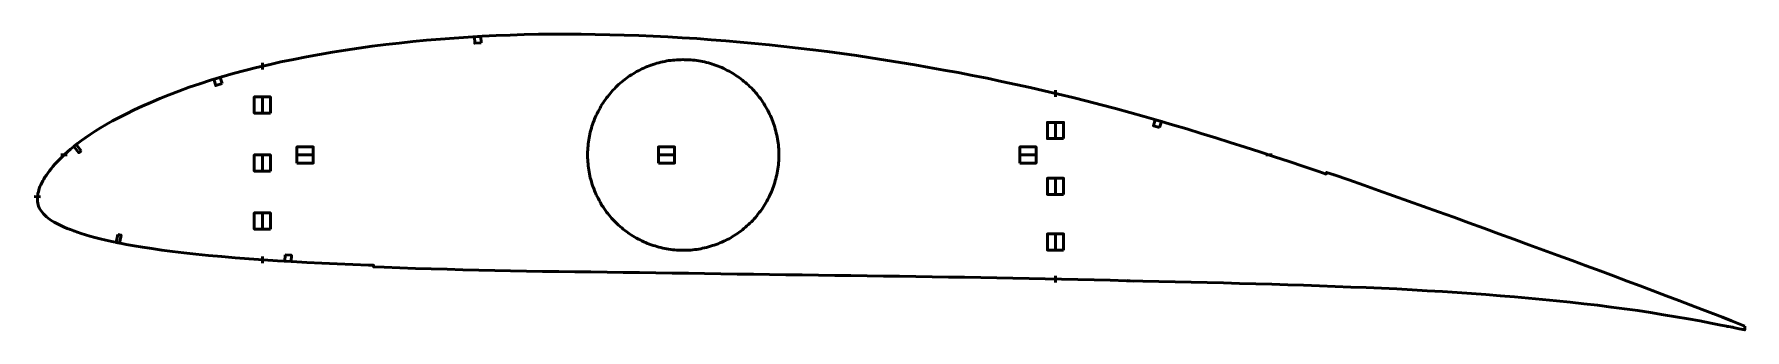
# Model space of a CAD drawing. Header units: metres. Extents: x -4 to 1053, y -8 to 175.
import ezdxf

# ---------------------------------------------------------------- set-up
doc = ezdxf.new("R2010")
doc.units = ezdxf.units.M
doc.layers.add('Layer', color=1, linetype='Continuous', lineweight=50)

msp = doc.modelspace()

# ---------------------------------------------------------------- linework, layer by layer
at = {"layer": 'Layer'}
for p, q in [((397.3, 159), (397.3, 159.5)), ((137.3, 152.9), (137.3, 156.9)), ((627.3, 136), (627.3, 140)), ((137.3, 136.4), (137.3, 125.4)), ((627.3, 120.6), (627.3, 109.6)), ((16.8, 100), (12.8, 100)), ((137.3, 100.5), (137.3, 89.5)), ((169.2, 100), (158.2, 100)), ((338.2, 100), (337.7, 100)), ((392.5, 100), (381.5, 100)), ((456.4, 100), (456.9, 100)), ((615.8, 100), (604.8, 100)), ((757.2, 100), (761.2, 100)), ((627.3, 86.1), (627.3, 75.1)), ((0.3, 74), (-3.7, 74.3)), ((137.3, 64.6), (137.3, 53.6)), ((627.3, 51.7), (627.3, 40.7)), ((137.3, 37.1), (137.3, 33.1)), ((397.3, 41), (397.3, 40.5)), ((627.3, 25.2), (627.3, 21.2)), ((671.5, 22.3), (675.5, 22)), ((978.9, 22.6), (978.7, 22.1)), ((974.3, 5.9), (974.2, 5.4)), ((1016.3, 8.4), (1016.1, 8)), ((1035, 1.3), (1034.8, 0.8)), ((1013.8, -0.2), (1013.7, -0.7)), ((1033.5, -3.8), (1033.4, -4.3)), ((1042.1, -6.2), (1046, -6.5))]:
    msp.add_line(p, q, dxfattribs=at)
for points in [[(1053.1, -5.9), (1050, -4.6), (1044.9, -2.6), (1039.4, -0.4), (1033.4, 1.9), (1026.9, 4.4), (1019.9, 7.1), (1012.4, 9.9), (1004.6, 12.9), (996.6, 16), (988.5, 19), (980.4, 22), (972.1, 25.2), (963.7, 28.3), (955.2, 31.5), (946.6, 34.7), (937.8, 37.9), (928.8, 41.2), (919.7, 44.5), (910.5, 47.9), (901.2, 51.3), (891.9, 54.7), (882.6, 58.1), (873.3, 61.5), (864, 64.8), (854.7, 68.2), (845.4, 71.5), (836.1, 74.8), (826.9, 78), (817.7, 81.3), (808.5, 84.5), (799.4, 87.6), (794.8, 89.2), (794.5, 88.2), (789.9, 89.8), (780.8, 92.8), (771.7, 95.9), (762.6, 98.9), (753.5, 101.9), (744.4, 104.8), (735.3, 107.7), (726.3, 110.6), (717.3, 113.3), (708.5, 116.1), (699.6, 118.7), (690.8, 121.3), (682, 123.8), (673.2, 126.3), (664.4, 128.7), (655.6, 131), (646.8, 133.3), (638, 135.5), (629.2, 137.6), (620.4, 139.7), (611.6, 141.7), (602.7, 143.6), (593.9, 145.5), (585, 147.4), (576.1, 149.2), (567.2, 150.9), (558.3, 152.5), (549.3, 154.1), (540.3, 155.7), (531.3, 157.2), (522.3, 158.7), (513.3, 160.1), (504.3, 161.4), (495.3, 162.7), (486.3, 163.9), (477.4, 165), (468.4, 166.1), (459.4, 167.1), (450.5, 168.1), (441.5, 169), (432.5, 169.8), (423.6, 170.6), (414.6, 171.2), (405.7, 171.9), (396.7, 172.4), (387.7, 173), (378.8, 173.4), (369.8, 173.8), (360.9, 174.1), (352, 174.3), (343, 174.5), (334.2, 174.6), (325.3, 174.7), (316.5, 174.7), (307.8, 174.6), (299.1, 174.4), (290.4, 174.1), (281.8, 173.8), (273.1, 173.4), (264.5, 172.9), (255.9, 172.3), (247.4, 171.6), (238.8, 170.9), (230.3, 170.1), (221.9, 169.2), (213.5, 168.2), (205.2, 167.2), (196.9, 166), (188.7, 164.8), (180.6, 163.5), (172.5, 162.1), (164.5, 160.6), (156.5, 159.1), (148.8, 157.5), (141.2, 155.8), (133.7, 154), (126.4, 152.2), (119.2, 150.3), (112.2, 148.3), (105.3, 146.2), (98.6, 144), (92.1, 141.8), (85.8, 139.5), (79.7, 137.1), (73.9, 134.8), (68.3, 132.4), (63, 130.1), (58, 127.8), (53.3, 125.5), (48.9, 123.2), (44.8, 121), (40.9, 118.8), (37.4, 116.7), (34.1, 114.7), (31, 112.7), (28.2, 110.8), (25.5, 108.9), (23.1, 107), (20.9, 105.3), (18.8, 103.5), (16.9, 101.9), (15.1, 100.3), (13.4, 98.7), (11.9, 97.2), (10.5, 95.7), (9.1, 94.2), (7.9, 92.8), (6.8, 91.4), (5.7, 90.1), (4.8, 88.8), (3.9, 87.5), (3, 86.2), (2.3, 85), (1.6, 83.9), (1, 82.7), (0.4, 81.5), (-0.1, 80.4), (-0.5, 79.3), (-0.8, 78.2), (-1.1, 77.2), (-1.4, 76.1), (-1.5, 75.1), (-1.7, 74.1), (-1.7, 73.1), (-1.7, 72.2), (-1.7, 71.2), (-1.5, 70.2), (-1.2, 69.2), (-0.9, 68.3), (-0.5, 67.3), (0, 66.3), (0.6, 65.4), (1.3, 64.5), (2.1, 63.6), (3, 62.7), (3.9, 61.8), (5, 60.9), (6.1, 60.1), (7.3, 59.3), (8.6, 58.5), (10, 57.7), (11.6, 56.9), (13.2, 56.2), (14.9, 55.4), (16.7, 54.6), (18.7, 53.8), (20.8, 53), (23, 52.2), (25.4, 51.4), (28, 50.6), (30.8, 49.8), (33.9, 49), (37.1, 48.2), (40.6, 47.3), (44.4, 46.4), (48.6, 45.6), (53.1, 44.7), (58, 43.8), (63.3, 43), (69, 42.1), (75.2, 41.2), (81.8, 40.3), (88.8, 39.5), (96.3, 38.7), (104.1, 37.9), (112.2, 37.1), (120.6, 36.4), (129.1, 35.7), (137.8, 35.1), (146.6, 34.5), (155.6, 34), (164.8, 33.5), (174.1, 33.1), (183.6, 32.6), (193.1, 32.3), (202.8, 31.9), (206, 31.8), (206, 30.7), (212.5, 30.5), (222.2, 30.1), (231.9, 29.8), (241.6, 29.5), (251.4, 29.3), (261.2, 29), (271.1, 28.8), (280.9, 28.6), (290.7, 28.4), (300.5, 28.2), (310.4, 28), (320.4, 27.9), (330.3, 27.8), (340.3, 27.6), (350.3, 27.5), (360.3, 27.3), (370.3, 27.2), (380.4, 27.1), (390.4, 26.9), (400.5, 26.8), (410.5, 26.6), (420.6, 26.5), (430.6, 26.3), (440.7, 26.2), (450.7, 26.1), (460.8, 25.9), (470.8, 25.8), (480.9, 25.7), (490.9, 25.5), (500.9, 25.4), (511, 25.3), (521, 25.1), (531, 25), (541.1, 24.8), (551.1, 24.7), (561.1, 24.5), (571.1, 24.4), (581.1, 24.2), (591, 24), (601, 23.8), (611, 23.6), (621, 23.3), (631.1, 23.1), (641.1, 22.9), (651.1, 22.7), (661.1, 22.5), (671.1, 22.2), (681.2, 22), (691.2, 21.8), (701.2, 21.5), (711.2, 21.3), (721.1, 21.1), (731.1, 20.8), (741, 20.5), (751, 20.3), (760.9, 20), (770.8, 19.7), (780.6, 19.4), (790.4, 19.1), (800.1, 18.7), (809.8, 18.3), (819.3, 18), (828.8, 17.5), (838.2, 17.1), (847.6, 16.5), (857, 16), (866.3, 15.5), (875.4, 14.9), (884.3, 14.3), (893.2, 13.6), (902.1, 12.9), (910.9, 12.2), (919.5, 11.4), (928.2, 10.5), (936.8, 9.7), (945.3, 8.9), (953.7, 8), (962.1, 7), (970.5, 5.9), (978.8, 4.8), (987, 3.8), (994.9, 2.5), (1002.9, 1.2), (1010.6, -0.1), (1018.2, -1.4), (1025.3, -2.7), (1032.1, -4), (1038.4, -5.2), (1044.3, -6.4), (1049.7, -7.5), (1053.1, -8.2)], [(456.4, 100), (456.4, 101.2), (456.3, 102.5), (456.3, 103.7), (456.2, 104.9), (456.1, 106.2), (455.9, 107.4), (455.8, 108.6), (455.6, 109.9), (455.3, 111.1), (455.1, 112.3), (454.8, 113.5), (454.5, 114.7), (454.2, 115.9), (453.9, 117.1), (453.5, 118.3), (453.1, 119.5), (452.7, 120.6), (452.2, 121.8), (451.8, 122.9), (451.3, 124.1), (450.7, 125.2), (450.2, 126.3), (449.6, 127.4), (449, 128.5), (448.4, 129.6), (447.8, 130.6), (447.1, 131.7), (446.5, 132.7), (445.8, 133.7), (445, 134.8), (444.3, 135.7), (443.5, 136.7), (442.8, 137.7), (441.9, 138.6), (441.1, 139.6), (440.3, 140.5), (439.4, 141.4), (438.5, 142.2), (437.6, 143.1), (436.7, 143.9), (435.8, 144.7), (434.8, 145.5), (433.9, 146.3), (432.9, 147.1), (431.9, 147.8), (430.9, 148.5), (429.8, 149.2), (428.8, 149.9), (427.7, 150.5), (426.7, 151.2), (425.6, 151.8), (424.5, 152.3), (423.4, 152.9), (422.3, 153.4), (421.1, 154), (420, 154.4), (418.8, 154.9), (417.7, 155.3), (416.5, 155.8), (415.3, 156.1), (414.1, 156.5), (412.9, 156.9), (411.7, 157.2), (410.5, 157.5), (409.3, 157.7), (408.1, 158), (406.9, 158.2), (405.7, 158.4), (404.4, 158.5), (403.2, 158.7), (402, 158.8), (400.7, 158.9), (399.5, 158.9), (398.2, 158.9), (397, 159), (395.8, 158.9), (394.5, 158.9), (393.3, 158.8), (392, 158.7), (390.8, 158.6), (389.6, 158.4), (388.3, 158.3), (387.1, 158.1), (385.9, 157.8), (384.7, 157.6), (383.5, 157.3), (382.3, 157), (381.1, 156.7), (379.9, 156.3), (378.7, 156), (377.5, 155.6), (376.3, 155.1), (375.2, 154.7), (374, 154.2), (372.9, 153.7), (371.8, 153.2), (370.7, 152.6), (369.6, 152.1), (368.5, 151.5), (367.4, 150.8), (366.3, 150.2), (365.3, 149.6), (364.2, 148.9), (363.2, 148.2), (362.2, 147.4), (361.2, 146.7), (360.2, 145.9), (359.3, 145.1), (358.3, 144.3), (357.4, 143.5), (356.5, 142.7), (355.6, 141.8), (354.8, 140.9), (353.9, 140), (353.1, 139.1), (352.3, 138.2), (351.5, 137.2), (350.7, 136.2), (349.9, 135.3), (349.2, 134.3), (348.5, 133.2), (347.8, 132.2), (347.1, 131.2), (346.5, 130.1), (345.9, 129), (345.3, 127.9), (344.7, 126.8), (344.1, 125.7), (343.6, 124.6), (343.1, 123.5), (342.6, 122.3), (342.2, 121.2), (341.7, 120), (341.3, 118.9), (340.9, 117.7), (340.6, 116.5), (340.2, 115.3), (339.9, 114.1), (339.6, 112.9), (339.4, 111.7), (339.1, 110.5), (338.9, 109.3), (338.8, 108), (338.6, 106.8), (338.5, 105.6), (338.4, 104.3), (338.3, 103.1), (338.2, 101.9), (338.2, 100.6), (338.2, 99.4), (338.2, 98.1), (338.3, 96.9), (338.4, 95.7), (338.5, 94.4), (338.6, 93.2), (338.8, 92), (338.9, 90.7), (339.1, 89.5), (339.4, 88.3), (339.6, 87.1), (339.9, 85.9), (340.2, 84.7), (340.6, 83.5), (340.9, 82.3), (341.3, 81.1), (341.7, 80), (342.2, 78.8), (342.6, 77.7), (343.1, 76.5), (343.6, 75.4), (344.1, 74.3), (344.7, 73.2), (345.3, 72.1), (345.9, 71), (346.5, 69.9), (347.1, 68.8), (347.8, 67.8), (348.5, 66.8), (349.2, 65.7), (349.9, 64.7), (350.7, 63.8), (351.5, 62.8), (352.3, 61.8), (353.1, 60.9), (353.9, 60), (354.8, 59.1), (355.6, 58.2), (356.5, 57.3), (357.4, 56.5), (358.3, 55.7), (359.3, 54.9), (360.2, 54.1), (361.2, 53.3), (362.2, 52.6), (363.2, 51.8), (364.2, 51.1), (365.3, 50.4), (366.3, 49.8), (367.4, 49.2), (368.5, 48.5), (369.6, 47.9), (370.7, 47.4), (371.8, 46.8), (372.9, 46.3), (374, 45.8), (375.2, 45.3), (376.3, 44.9), (377.5, 44.4), (378.7, 44), (379.9, 43.7), (381.1, 43.3), (382.3, 43), (383.5, 42.7), (384.7, 42.4), (385.9, 42.2), (387.1, 41.9), (388.3, 41.7), (389.6, 41.6), (390.8, 41.4), (392, 41.3), (393.3, 41.2), (394.5, 41.1), (395.8, 41.1), (397, 41), (398.2, 41.1), (399.5, 41.1), (400.7, 41.1), (402, 41.2), (403.2, 41.3), (404.4, 41.5), (405.7, 41.6), (406.9, 41.8), (408.1, 42), (409.3, 42.3), (410.5, 42.5), (411.7, 42.8), (412.9, 43.1), (414.1, 43.5), (415.3, 43.9), (416.5, 44.2), (417.7, 44.7), (418.8, 45.1), (420, 45.6), (421.1, 46), (422.3, 46.6), (423.4, 47.1), (424.5, 47.7), (425.6, 48.2), (426.7, 48.8), (427.7, 49.5), (428.8, 50.1), (429.8, 50.8), (430.9, 51.5), (431.9, 52.2), (432.9, 52.9), (433.9, 53.7), (434.8, 54.5), (435.8, 55.3), (436.7, 56.1), (437.6, 56.9), (438.5, 57.8), (439.4, 58.6), (440.3, 59.5), (441.1, 60.4), (441.9, 61.4), (442.8, 62.3), (443.5, 63.3), (444.3, 64.3), (445, 65.2), (445.8, 66.3), (446.5, 67.3), (447.1, 68.3), (447.8, 69.4), (448.4, 70.4), (449, 71.5), (449.6, 72.6), (450.2, 73.7), (450.7, 74.8), (451.3, 75.9), (451.8, 77.1), (452.2, 78.2), (452.7, 79.4), (453.1, 80.5), (453.5, 81.7), (453.9, 82.9), (454.2, 84.1), (454.5, 85.3), (454.8, 86.5), (455.1, 87.7), (455.3, 88.9), (455.6, 90.1), (455.8, 91.4), (455.9, 92.6), (456.1, 93.8), (456.2, 95.1), (456.3, 96.3), (456.3, 97.5), (456.4, 98.8), (456.4, 100)]]:
    msp.add_lwpolyline(points, close=True, dxfattribs=at)
for points in [[(272.5, 169.3), (268.5, 169.1), (268.3, 173.1), (272.3, 173.3), (272.5, 169.3)], [(112.4, 144.1), (108.5, 142.9), (107.4, 146.8), (111.2, 147.9), (112.4, 144.1)], [(142.3, 125.9), (132.3, 125.9), (132.3, 135.9), (142.3, 135.9), (142.3, 125.9)], [(632.3, 110.1), (622.3, 110.1), (622.3, 120.1), (632.3, 120.1), (632.3, 110.1)], [(691.6, 116.9), (687.8, 118), (688.9, 121.8), (692.8, 120.7), (691.6, 116.9)], [(25.4, 102.5), (23.9, 101.3), (20.8, 105.2), (22.3, 106.4), (25.4, 102.5)], [(142.3, 90), (132.3, 90), (132.3, 100), (142.3, 100), (142.3, 90)], [(158.7, 95), (158.7, 105), (168.7, 105), (168.7, 95), (158.7, 95)], [(382, 95), (382, 105), (392, 105), (392, 95), (382, 95)], [(605.3, 95), (605.3, 105), (615.3, 105), (615.3, 95), (605.3, 95)], [(632.3, 75.6), (622.3, 75.6), (622.3, 85.6), (632.3, 85.6), (632.3, 75.6)], [(142.3, 54.1), (132.3, 54.1), (132.3, 64.1), (142.3, 64.1), (142.3, 54.1)], [(48, 50.8), (50, 50.4), (49, 45.5), (47, 45.9), (48, 50.8)], [(632.3, 41.2), (622.3, 41.2), (622.3, 51.2), (632.3, 51.2), (632.3, 41.2)], [(151.3, 38.2), (155.3, 38), (155.1, 34), (151.1, 34.2), (151.3, 38.2)]]:
    msp.add_lwpolyline(points, dxfattribs=at)

doc.saveas('drawing.dxf')
